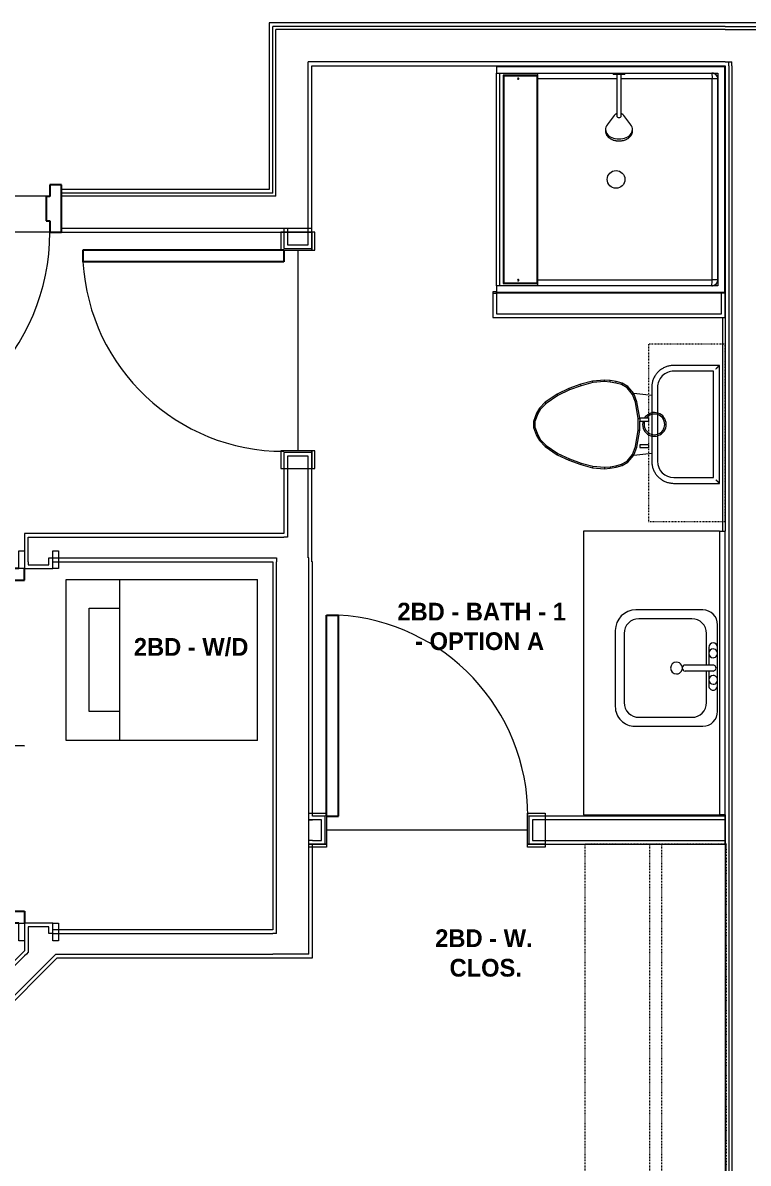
# Model space of a CAD drawing. Header units: inches. Extents: x -4093 to -1777, y 9773 to 12264.
# Drawn here: x -3462.1 to -3339.3, y 10187.7 to 10380.7 of the extents above; entities that cross this region are included whole.
import ezdxf

# ---------------------------------------------------------------- set-up
doc = ezdxf.new("R2010")
doc.units = ezdxf.units.IN
doc.header["$MEASUREMENT"] = 0
doc.linetypes.add('Dash', pattern=[0.25, 0.125, -0.125])
doc.linetypes.add('Overhead', pattern=[0.15625, 0.09375, -0.0625])
for name, color, linetype, lineweight in [('0-1', 7, 'Continuous', 5), ('0-2', 7, 'Continuous', 9), ('0-3', 8, 'Continuous', 9), ('A-AREA-IDEN', 2, 'Continuous', 9), ('A-DETL-MEDM-1', 10, 'Continuous', 30), ('A-DETL-MEDM-2', 33, 'Overhead', 9), ('A-DOOR-1', 7, 'Continuous', 9), ('A-DOOR-2', 10, 'Continuous', 30), ('A-DOOR-FRAM-1', 10, 'Continuous', 30), ('A-FLOR-1', 7, 'Continuous', 9), ('A-FLOR-2', 192, 'Continuous', 9), ('A-WALL-1', 7, 'Continuous', 9), ('A-WALL-2', 250, 'Continuous', 18), ('I-WALL-1', 7, 'Continuous', 9), ('P-SANR-FIXT-1', 7, 'Continuous', 9), ('Q-CASE-1', 7, 'Continuous', 9), ('Q-CASE-2', 7, 'Dash', 9), ('Q-CASE-HDLN-1', 7, 'Dash', 9)]:
    doc.layers.add(name, color=color, linetype=linetype, lineweight=lineweight)
doc.styles.add('Century Gothic_B', font='GOTHICB.TTF', dxfattribs={"height": 3})

# ---------------------------------------------------------------- blocks, each defined once
blk = doc.blocks.new('SWING - DOUBLE - FLUSH - SWING - DOUBLE - 5-0 x 6-8 - DUMMY-3948979-BACKGROUND - 3RD FLOOR')
at = {"layer": 'A-DOOR-1'}
for p, q in [((-33, 2.375), (-33, 3.375)), ((-33, 3.375), (-30, 3.375)), ((-30, 2.375), (-33, 2.375)), ((-30, 3.375), (-30, 2.375)), ((30, 2.375), (30, 3.375)), ((30, 3.375), (33, 3.375)), ((33, 2.375), (30, 2.375)), ((33, 3.375), (33, 2.375)), ((-33, -2.375), (-30, -2.375)), ((-33, -3.375), (-33, -2.375)), ((-30, -3.375), (-33, -3.375)), ((-30, -2.375), (-30, -3.375)), ((30, -2.375), (33, -2.375)), ((30, -3.375), (30, -2.375)), ((33, -3.375), (30, -3.375)), ((33, -2.375), (33, -3.375))]:
    blk.add_line(p, q, dxfattribs=at)
for centre, start, end in [((-30, -2.375), 270, 0), ((30, -2.375), 180, 270)]:
    blk.add_arc(centre, 30, start, end, dxfattribs=at)
at = {"layer": 'A-DOOR-2'}
for p, q in [((-28, -2.375), (-30, -2.375)), ((-30, -3.375), (-30, -32.375)), ((-28, -32.375), (-28, -2.375)), ((28, -2.375), (30, -2.375)), ((28, -32.375), (28, -2.375)), ((30, -3.375), (30, -32.375)), ((-30, -32.375), (-28, -32.375)), ((30, -32.375), (28, -32.375))]:
    blk.add_line(p, q, dxfattribs=at)
blk = doc.blocks.new('M_Sink Vanity-Square - 500 x 440mm-1352614-BACKGROUND - 3RD FLOOR')
at = {"layer": 'P-SANR-FIXT-1'}
for p, q in [((7.96, 7.09), (-6.72, 7.09)), ((3.62, 7.09), (-2.88, 7.09)), ((0.12, 6.33), (0.12, 1.59)), ((1.12, 6.33), (1.12, 1.59)), ((-9.22, 4.59), (-9.22, -6.73)), ((0.12, 5.22), (-5.22, 5.22)), ((-2.88, 5.59), (0.12, 5.59)), ((1.12, 5.59), (3.62, 5.59)), ((6.46, 5.22), (1.12, 5.22)), ((10.46, -6.91), (10.46, 4.59)), ((-7.72, 2.72), (-7.72, -6.23)), ((8.96, -6.23), (8.96, 2.72)), ((-5.22, -8.73), (6.46, -8.73)), ((-5.72, -10.23), (7.14, -10.23))]:
    blk.add_line(p, q, dxfattribs=at)
for centre, radius, start, end in [((-6.72, 4.59), 2.5, 90, 180), ((-2.88, 6.34), 0.75, 90, 270), ((-1.88, 6.34), 0.75, 360, 180), ((-1.88, 6.34), 0.75, 180, 0), ((0.62, 6.33), 0.5, 360, 180), ((2.62, 6.34), 0.75, 360, 180), ((2.62, 6.34), 0.75, 180, 360), ((3.62, 6.34), 0.75, 270, 90), ((7.96, 4.59), 2.5, 360, 90), ((-5.22, 2.72), 2.5, 90, 180), ((6.46, 2.72), 2.5, 0, 90), ((0.62, 0.13), 1, 360, 180), ((0.62, 0.13), 1, 180, 0), ((0.62, 1.59), 0.5, 180, 0), ((-5.72, -6.73), 3.5, 180, 270), ((-5.22, -6.23), 2.5, 180, 270), ((6.46, -6.23), 2.5, 270, 0), ((7.14, -6.91), 3.32, 270, 0)]:
    blk.add_arc(centre, radius, start, end, dxfattribs=at)
blk = doc.blocks.new('Toilet-Domestic-3D - Toilet-Domestic-3D-V49-BACKGROUND - 3RD FLOOR')
at = {"layer": 'P-SANR-FIXT-1'}
for p, q in [((-0.5, 12), (-1.87, 11.5)), ((-0.46, 11.75), (-1.77, 11.27)), ((-0.46, 11.75), (-0.5, 12)), ((0.5, 12), (-0.5, 12)), ((0.46, 11.75), (-0.46, 11.75)), ((0.46, 11.75), (0.5, 12)), ((1.77, 11.27), (0.46, 11.75)), ((1.87, 11.5), (0.5, 12)), ((-3.74, 10), (-5.13, 8)), ((-3.55, 9.84), (-4.91, 7.88)), ((-2.74, 11), (-3.74, 10)), ((-3.55, 9.84), (-3.74, 10)), ((-2.59, 10.8), (-3.55, 9.84)), ((-1.87, 11.5), (-2.74, 11)), ((-2.59, 10.8), (-2.74, 11)), ((-1.77, 11.27), (-2.59, 10.8)), ((-1.77, 11.27), (-1.87, 11.5)), ((1.77, 11.27), (1.87, 11.5)), ((2.59, 10.8), (1.77, 11.27)), ((2.74, 11), (1.87, 11.5)), ((2.59, 10.8), (2.74, 11)), ((3.55, 9.84), (2.59, 10.8)), ((3.74, 10), (2.74, 11)), ((3.55, 9.84), (3.74, 10)), ((4.91, 7.88), (3.55, 9.84)), ((5.13, 8), (3.74, 10)), ((-5.13, 8), (-6.06, 6)), ((-4.91, 7.88), (-5.83, 5.9)), ((-4.91, 7.88), (-5.13, 8)), ((4.91, 7.88), (5.13, 8)), ((5.83, 5.9), (4.91, 7.88)), ((6.06, 6), (5.13, 8)), ((-6.06, 6), (-6.79, 4)), ((-5.83, 5.9), (-6.55, 3.92)), ((-5.83, 5.9), (-6.06, 6)), ((5.83, 5.9), (6.06, 6)), ((6.55, 3.92), (5.83, 5.9)), ((6.79, 4), (6.06, 6)), ((-6.79, 4), (-7.33, 1.99)), ((-6.55, 3.92), (-7.08, 1.95)), ((-6.55, 3.92), (-6.79, 4)), ((6.55, 3.92), (6.79, 4)), ((7.08, 1.95), (6.55, 3.92)), ((7.33, 1.99), (6.79, 4)), ((-7.33, 1.99), (-7.5, 0)), ((-7.08, 1.95), (-7.33, 1.99)), ((-7.08, 1.95), (-7.25, 0)), ((7.08, 1.95), (7.33, 1.99)), ((7.25, 0), (7.08, 1.95)), ((7.5, 0), (7.33, 1.99)), ((-7.25, 0), (-7.5, 0)), ((-7.5, 0), (-7.41, -1)), ((-7.16, -0.96), (-7.41, -1)), ((-7.41, -1), (-7.24, -2)), ((-7.25, 0), (-7.16, -0.96)), ((-7.16, -0.96), (-6.99, -1.95)), ((6.99, -1.95), (7.16, -0.96)), ((7.16, -0.96), (7.25, 0)), ((7.16, -0.96), (7.41, -1)), ((7.24, -2), (7.41, -1)), ((7.25, 0), (7.5, 0)), ((7.41, -1), (7.5, 0)), ((-6.99, -1.95), (-7.24, -2)), ((-7.24, -2), (-6.97, -3)), ((-6.99, -1.95), (-6.73, -2.9)), ((-6.73, -2.9), (-6.97, -3)), ((-6.97, -3), (-6.4, -4)), ((-6.73, -2.9), (-6.21, -3.84)), ((-6.4, -4), (-6.21, -3.84)), ((-6.21, -3.84), (-5.08, -4.78)), ((5.08, -4.78), (6.21, -3.84)), ((6.21, -3.84), (6.73, -2.9)), ((6.21, -3.84), (6.4, -4)), ((6.4, -4), (6.97, -3)), ((6.73, -2.9), (6.99, -1.95)), ((6.73, -2.9), (6.97, -3)), ((6.97, -3), (7.24, -2)), ((6.99, -1.95), (7.24, -2)), ((-6.4, -4), (-5.21, -5)), ((-5.08, -4.78), (-5.21, -5)), ((-5.21, -5), (-4.86, -8.02)), ((-5.21, -5), (-3.84, -5.5)), ((-5.08, -4.78), (-3.77, -5.26)), ((-3.77, -5.26), (-3.84, -5.5)), ((-3.84, -5.5), (-1, -6)), ((-3.77, -5.26), (-0.98, -5.75)), ((-0.98, -5.75), (-1, -6)), ((-0.98, -5.75), (0.98, -5.75)), ((0.98, -5.75), (3.77, -5.26)), ((0.98, -5.75), (1, -5.98)), ((1.05, -5.99), (3.84, -5.5)), ((3.77, -5.26), (5.08, -4.78)), ((3.77, -5.26), (3.84, -5.5)), ((3.84, -5.5), (5.21, -5)), ((4.86, -8.02), (5.21, -5)), ((5.08, -4.78), (5.21, -5)), ((5.21, -5), (6.4, -4)), ((-1, -6), (0.56, -6)), ((6.25, -8.02), (-6.25, -8.02)), ((6.25, -9), (-6.25, -9)), ((6.25, -9), (-6.25, -9)), ((-9.98, -11.75), (-9.98, -19.48)), ((-9, -11.75), (-9, -18.5)), ((-9, -11.75), (-9, -18.5)), ((9, -18.5), (9, -11.75)), ((9, -18.5), (9, -11.75)), ((9.98, -19.48), (9.98, -11.75)), ((-9, -18.5), (9, -18.5)), ((-9, -18.5), (9, -18.5)), ((-9.98, -19.48), (-9.86, -19.36)), ((-9.98, -19.48), (9.98, -19.48)), ((9.86, -19.36), (9.98, -19.48))]:
    blk.add_line(p, q, dxfattribs=at)
at = {"layer": 'P-SANR-FIXT-1', "flags": 128}
for points in [[(-6.25, -8.02), (-6.4, -8.03), (-6.55, -8.03), (-6.7, -8.05), (-6.84, -8.07), (-6.99, -8.1), (-7.14, -8.13), (-7.28, -8.17), (-7.42, -8.21), (-7.56, -8.26), (-7.7, -8.32), (-7.84, -8.38), (-7.97, -8.44), (-8.1, -8.52), (-8.23, -8.59), (-8.35, -8.67), (-8.48, -8.76), (-8.59, -8.85), (-8.71, -8.95), (-8.82, -9.05), (-8.92, -9.15), (-9.03, -9.26), (-9.12, -9.38), (-9.22, -9.49), (-9.3, -9.61), (-9.39, -9.74), (-9.46, -9.86), (-9.54, -9.99), (-9.6, -10.13), (-9.67, -10.26), (-9.72, -10.4), (-9.78, -10.54), (-9.82, -10.68), (-9.86, -10.83), (-9.89, -10.97), (-9.92, -11.12), (-9.95, -11.26), (-9.96, -11.41), (-9.97, -11.56), (-9.98, -11.71), (-9.98, -11.75)], [(9.98, -11.75), (9.97, -11.6), (9.97, -11.45), (9.95, -11.3), (9.93, -11.16), (9.9, -11.01), (9.87, -10.86), (9.83, -10.72), (9.79, -10.58), (9.74, -10.44), (9.68, -10.3), (9.62, -10.16), (9.56, -10.03), (9.48, -9.9), (9.41, -9.77), (9.33, -9.65), (9.24, -9.52), (9.15, -9.41), (9.05, -9.29), (8.95, -9.18), (8.85, -9.08), (8.74, -8.97), (8.62, -8.88), (8.51, -8.78), (8.39, -8.7), (8.26, -8.61), (8.14, -8.54), (8.01, -8.46), (7.87, -8.4), (7.74, -8.33), (7.6, -8.28), (7.46, -8.22), (7.32, -8.18), (7.17, -8.14), (7.03, -8.11), (6.88, -8.08), (6.74, -8.05), (6.59, -8.04), (6.44, -8.03), (6.29, -8.02), (6.25, -8.02)]]:
    blk.add_lwpolyline(points, dxfattribs=at)
at = {"layer": 'P-SANR-FIXT-1'}
for centre, radius, start, end in [((0, -8.48), 2, 73.137, 0), ((0, -8.48), 1.75, 70.983, 0), ((0, -8.48), 2, 0, 57.7912), ((0, -8.48), 1.75, 0, 51.0973), ((-6.25, -11.75), 2.75, 90, 180), ((-6.25, -11.75), 2.75, 90, 180), ((6.25, -11.75), 2.75, 0, 90), ((6.25, -11.75), 2.75, 360, 90)]:
    blk.add_arc(centre, radius, start, end, dxfattribs=at)
for points, knots in [([(-9.86, -19.36), (-9.86, -19.36), (-9.85, -19.35), (-9.82, -19.32), (-9.8, -19.3), (-9.78, -19.28), (-9.75, -19.25), (-9.71, -19.21), (-9.66, -19.16), (-9.6, -19.1), (-9.55, -19.05), (-9.47, -18.97), (-9.41, -18.91), (-9.37, -18.87)], [0, 0, 0, 0, 0.166667, 0.25, 0.291667, 0.333333, 0.416667, 0.5, 0.583333, 0.666667, 0.75, 0.833333, 1, 1, 1, 1]), ([(9.37, -18.87), (9.41, -18.91), (9.47, -18.97), (9.55, -19.05), (9.6, -19.1), (9.66, -19.16), (9.71, -19.21), (9.75, -19.25), (9.78, -19.28), (9.8, -19.3), (9.82, -19.32), (9.85, -19.35), (9.86, -19.36), (9.86, -19.36)], [-1, -1, -1, -1, -0.833333, -0.75, -0.666667, -0.583333, -0.5, -0.416667, -0.333333, -0.291667, -0.25, -0.166667, 0, 0, 0, 0])]:
    blk.add_open_spline(points, degree=3, knots=knots, dxfattribs=at)
for points in [[(-9.98, -19.48), (-9.98, -19.48), (-9.98, -19.48), (-9.98, -19.48)], [(9.98, -19.48), (9.98, -19.48), (9.98, -19.48), (9.98, -19.48)]]:
    blk.add_open_spline(points, degree=3, dxfattribs=at)
blk = doc.blocks.new('Bath Vanity - Bath Vanity 48_-V24-BACKGROUND - 3RD FLOOR')
at = {"layer": 'Q-CASE-1'}
for p, q in [((-23.26, -1), (-23.26, -24)), ((24.74, -24), (24.74, -1)), ((-23.26, -24), (24.74, -24))]:
    blk.add_line(p, q, dxfattribs=at)
blk = doc.blocks.new('BATHROOM MIRROR - BATHROOM MIRROR 48_-3124766-BACKGROUND - 3RD FLOOR')
at = {"layer": 'Q-CASE-1'}
for p, q in [((24.74, 24), (-23.26, 24)), ((-23.26, 23), (-23.26, 24)), ((24.74, 24), (24.74, 23)), ((-23.26, 23), (24.74, 23))]:
    blk.add_line(p, q, dxfattribs=at)
blk = doc.blocks.new('300 Series Wall Hung Cabinet_326 - 30_-2909952-BACKGROUND - 3RD FLOOR')
at = {"layer": 'Q-CASE-1'}
for p, q in [((-2.5, -13.19), (-2.01, -13.19)), ((-2.5, -13.19), (-2.5, -14.69)), ((-2.01, -14.69), (-2.01, -13.19)), ((2, -13.19), (2.49, -13.19)), ((2, -13.19), (2, -14.69)), ((2.49, -14.69), (2.49, -13.19)), ((-2.5, -14.69), (-2.01, -14.69)), ((2, -14.69), (2.49, -14.69))]:
    blk.add_line(p, q, dxfattribs=at)
at = {"layer": 'Q-CASE-2'}
for p, q in [((15, -0.19), (-15, -0.19)), ((-15, -0.19), (-15, -13.19)), ((15, -13.19), (15, -0.19)), ((-15, -13.19), (15, -13.19))]:
    blk.add_line(p, q, dxfattribs=at)
blk = doc.blocks.new('Stacked Washer and Dryer - 26_x25_ - Private-1352637-BACKGROUND - 3RD FLOOR')
at = {"layer": 'P-SANR-FIXT-1'}
for p, q in [((0, 13.625), (32.4375, 13.625)), ((0, 13.625), (0, -13.625)), ((23.34375, 13.625), (23.34375, -13.625)), ((32.4375, 13.625), (32.4375, -13.625)), ((23.34375, 8.75), (28.53125, 8.75)), ((28.53125, 8.75), (28.53125, -8.75)), ((28.53125, -8.75), (23.34375, -8.75)), ((32.4375, -13.625), (0, -13.625))]:
    blk.add_line(p, q, dxfattribs=at)
blk = doc.blocks.new('SWING - SINGLE - FLUSH - SWING - FLUSH - 2-10 x 6-8 - PRIVACY-4346067-BACKGROUND - 3RD FLOOR')
at = {"layer": 'A-DOOR-1'}
for p, q in [((-17, 2.87), (-20, 2.87)), ((-20, 2.87), (-20, -2.38)), ((-17, -2.38), (-17, 2.87)), ((20, 2.87), (17, 2.87)), ((17, 2.87), (17, -2.38)), ((20, -2.38), (20, 2.87)), ((-20, -2.38), (-17, -2.38)), ((-17, -2.38), (-20, -2.38)), ((-20, -2.38), (-20, -2.88)), ((-20, -2.88), (-17, -2.88)), ((-17, -2.88), (-17, -2.38)), ((17, -2.38), (20, -2.38)), ((20, -2.38), (17, -2.38)), ((17, -2.38), (17, -2.88)), ((17, -2.88), (20, -2.88)), ((20, -2.88), (20, -2.38))]:
    blk.add_line(p, q, dxfattribs=at)
blk.add_arc((17, 2.37), 34.07, 93.3657, 180, dxfattribs=at)
at = {"layer": 'A-DOOR-2'}
for p, q in [((15, 2.37), (15, 36.38)), ((17, 36.38), (15, 36.38)), ((17, 2.37), (17, 36.38)), ((17, 2.37), (15, 2.37))]:
    blk.add_line(p, q, dxfattribs=at)
blk = doc.blocks.new('OD_CW_Closet - OD_CW_Closet-3802031-BACKGROUND - 3RD FLOOR')
at = {"layer": 'Q-CASE-HDLN-1'}
for p, q in [((80.99, 24), (0.74, 24)), ((0.74, 24), (0.74, 0)), ((80.99, 0), (80.99, 24)), ((0.74, 13), (80.99, 13)), ((0.74, 11), (80.99, 11)), ((0.74, 0), (80.99, 0))]:
    blk.add_line(p, q, dxfattribs=at)
blk = doc.blocks.new('SWING - SINGLE - FLUSH - SWING - FLUSH - 2-10 x 6-8 - PRIVACY-4346070-BACKGROUND - 3RD FLOOR')
at = {"layer": 'A-DOOR-1'}
for p, q in [((-20, 2.37), (-20, 2.87)), ((-20, 2.87), (-17, 2.87)), ((-20, 2.37), (-17, 2.37)), ((-20, -2.88), (-20, 2.37)), ((-17, 2.37), (-20, 2.37)), ((-17, 2.87), (-17, 2.37)), ((-17, 2.37), (-17, -2.88)), ((17, 2.37), (17, 2.87)), ((17, 2.87), (20, 2.87)), ((17, 2.37), (20, 2.37)), ((17, -2.88), (17, 2.37)), ((20, 2.37), (17, 2.37)), ((20, 2.87), (20, 2.37)), ((20, 2.37), (20, -2.88)), ((-17, -2.88), (-20, -2.88)), ((20, -2.88), (17, -2.88))]:
    blk.add_line(p, q, dxfattribs=at)
blk.add_arc((17, -2.38), 34.07, 180, 266.6343, dxfattribs=at)
at = {"layer": 'A-DOOR-2'}
for p, q in [((15, -2.38), (15, -36.38)), ((17, -2.38), (15, -2.38)), ((17, -2.38), (17, -36.38)), ((17, -36.38), (15, -36.38))]:
    blk.add_line(p, q, dxfattribs=at)
blk = doc.blocks.new('The Shower - The Shower-V81-BACKGROUND - 3RD FLOOR')
at = {"layer": 'P-SANR-FIXT-1'}
for p, q in [((0, 39.25), (0.12, 39.25)), ((0, 0.5), (0, 39.25)), ((1.25, 39.25), (0.12, 39.25)), ((0.12, 0.62), (0.12, 39.25)), ((1.25, 39.25), (37.25, 39.25)), ((1.25, 38.75), (1.25, 39.25)), ((1.25, 1.75), (1.25, 39.25)), ((37.25, 38.75), (1.25, 38.75)), ((37.25, 39.25), (37.25, 38.75)), ((38.38, 39.25), (37.25, 39.25)), ((37.25, 39.25), (37.25, 19.48)), ((38.38, 39.25), (38.5, 39.25)), ((38.38, 39.25), (38.38, 0.62)), ((38.5, 39.25), (38.5, 0.5)), ((1.62, 38.13), (1.62, 32.27)), ((36.88, 38.13), (1.62, 38.13)), ((36.75, 38), (1.75, 38)), ((1.75, 38), (1.75, 32.38)), ((36.75, 32.38), (36.75, 38)), ((36.88, 32.27), (36.88, 38.13)), ((1.75, 32.38), (36.75, 32.38)), ((2.2, 2.75), (2.2, 32.27)), ((36.3, 32.27), (2.2, 32.27)), ((36.3, 18.89), (36.3, 32.27)), ((36.3, 2.75), (36.3, 18.11)), ((37.25, 17.52), (37.25, 1.75)), ((1.28, 2.51), (1.3, 2.43)), ((1.4, 2.23), (1.42, 2.2)), ((1.51, 2.08), (1.58, 2.01)), ((2.25, 2.7), (36.25, 2.7)), ((36.92, 2.01), (36.99, 2.08)), ((37.08, 2.2), (37.1, 2.23)), ((37.2, 2.43), (37.22, 2.51)), ((38.5, 0.5), (0, 0.5)), ((38.38, 0.62), (0.12, 0.62)), ((37.25, 1.75), (1.25, 1.75)), ((1.7, 1.92), (1.73, 1.9)), ((1.93, 1.8), (2.01, 1.78)), ((2.25, 1.75), (2.25, 1.77)), ((2.25, 1.77), (36.25, 1.77)), ((36.25, 1.75), (36.25, 1.77)), ((36.49, 1.78), (36.57, 1.8)), ((36.77, 1.9), (36.8, 1.92))]:
    blk.add_line(p, q, dxfattribs=at)
blk.add_circle((19.25, 19), 1.5, dxfattribs=at)
for centre, radius, start, end in [((2.2, 35.56), 0.125, 0, 180), ((2.2, 35.56), 0.125, 180, 0), ((36.3, 35.56), 0.125, 0, 180), ((36.3, 35.56), 0.125, 180, 0), ((2.25, 2.75), 1, 180, 270), ((36.25, 2.75), 1, 270, 0)]:
    blk.add_arc(centre, radius, start, end, dxfattribs=at)
for centre, major_axis, start_param, end_param in [((2.2, 32.28), (-0.95, 0), 0, 1.570796), ((36.3, 32.28), (0.95, 0), 4.712389, 6.283185)]:
    blk.add_ellipse(centre, major_axis=major_axis, ratio=0.019505, start_param=start_param, end_param=end_param, dxfattribs=at)
for points, knots in [([(1.25, 2.77), (1.25, 2.77), (1.27, 2.76), (1.4, 2.76), (1.64, 2.75), (1.95, 2.75), (2.12, 2.75), (2.2, 2.75)], [-1, -1, -1, -1, -0.833333, -0.666667, -0.333333, -0.166667, 0, 0, 0, 0]), ([(1.25, 2.77), (1.25, 2.7), (1.26, 2.57), (1.34, 2.32), (1.52, 2.04), (1.8, 1.86), (2.05, 1.78), (2.18, 1.77), (2.25, 1.77)], [-1, -1, -1, -1, -0.875, -0.75, -0.5, -0.25, -0.125, 0, 0, 0, 0]), ([(1.59, 2), (1.54, 2.04), (1.47, 2.12), (1.41, 2.21), (1.38, 2.25)], [0.4611793, 0.4611793, 0.4611793, 0.4611793, 0.5714286, 0.6665731, 0.6665731, 0.6665731, 0.6665731]), ([(2.2, 2.75), (2.2, 2.74), (2.2, 2.74), (2.2, 2.73), (2.21, 2.72), (2.21, 2.72), (2.22, 2.71), (2.23, 2.71), (2.24, 2.7), (2.24, 2.7), (2.25, 2.7), (2.25, 2.7)], [-1, -1, -1, -1, -0.833333, -0.75, -0.666667, -0.583333, -0.416667, -0.291667, -0.208333, -0.083333, 0, 0, 0, 0]), ([(36.25, 1.77), (36.32, 1.77), (36.45, 1.78), (36.7, 1.86), (36.98, 2.04), (37.16, 2.32), (37.24, 2.57), (37.25, 2.7), (37.25, 2.77)], [-1, -1, -1, -1, -0.875, -0.75, -0.5, -0.25, -0.125, 0, 0, 0, 0]), ([(36.25, 2.7), (36.26, 2.7), (36.26, 2.7), (36.27, 2.7), (36.28, 2.71), (36.28, 2.71), (36.29, 2.72), (36.29, 2.73), (36.3, 2.74), (36.3, 2.74), (36.3, 2.75), (36.3, 2.75)], [-1, -1, -1, -1, -0.833333, -0.75, -0.666667, -0.583333, -0.416667, -0.291667, -0.208333, -0.083333, 0, 0, 0, 0]), ([(36.25, 1.8), (36.25, 1.82), (36.25, 1.91), (36.25, 2.14), (36.25, 2.45), (36.25, 2.62), (36.25, 2.7)], [-0.8333333, -0.8333333, -0.8333333, -0.8333333, -0.6666667, -0.3333333, -0.1666667, 0, 0, 0, 0]), ([(37.01, 2.1), (36.97, 2.05), (36.89, 1.97), (36.79, 1.91), (36.75, 1.88)], [0.4475924, 0.4475924, 0.4475924, 0.4475924, 0.5714286, 0.6665731, 0.6665731, 0.6665731, 0.6665731]), ([(37.19, 2.42), (37.18, 2.38), (37.16, 2.33), (37.13, 2.27), (37.12, 2.25)], [0.2174647, 0.2174647, 0.2174647, 0.2174647, 0.2857143, 0.3333068, 0.3333068, 0.3333068, 0.3333068]), ([(2.25, 1.75), (2.17, 1.75), (2.03, 1.77), (1.86, 1.82), (1.77, 1.87), (1.75, 1.88)], [0, 0, 0, 0, 0.1428571, 0.2857143, 0.3333068, 0.3333068, 0.3333068, 0.3333068]), ([(36.75, 1.88), (36.7, 1.85), (36.59, 1.8), (36.42, 1.76), (36.31, 1.75), (36.25, 1.75)], [0.6666667, 0.6666667, 0.6666667, 0.6666667, 0.7857143, 0.8928571, 1, 1, 1, 1])]:
    blk.add_open_spline(points, degree=3, knots=knots, dxfattribs=at)
for points in [[(1.25, 2.71), (1.25, 2.72), (1.25, 2.74), (1.25, 2.75)], [(1.38, 2.25), (1.37, 2.27), (1.36, 2.3), (1.35, 2.32)], [(1.75, 1.88), (1.71, 1.91), (1.67, 1.94), (1.63, 1.97)], [(2.25, 1.8), (2.25, 1.82), (2.25, 1.88), (2.25, 2.03), (2.25, 2.22), (2.25, 2.45), (2.25, 2.62), (2.25, 2.7)], [(37.25, 2.77), (37.25, 2.77), (37.23, 2.76), (37.13, 2.76), (36.98, 2.76), (36.78, 2.75), (36.55, 2.75), (36.38, 2.75), (36.3, 2.75)], [(37.12, 2.25), (37.09, 2.21), (37.07, 2.18), (37.04, 2.14)], [(37.25, 2.75), (37.25, 2.72), (37.25, 2.7), (37.25, 2.67)]]:
    blk.add_open_spline(points, degree=3, dxfattribs=at)
blk = doc.blocks.new('Shower Head - Shower Head-3265626-BACKGROUND - 3RD FLOOR')
at = {"layer": 'P-SANR-FIXT-1'}
for p, q in [((-0.98, 0), (-0.98, -0.26)), ((-0.98, 0), (0.98, 0)), ((0.98, -0.26), (-0.98, -0.26)), ((-0.39, -0.26), (-0.39, -1)), ((0.39, -1), (0.39, -0.26)), ((0.98, -0.26), (0.98, 0)), ((-0.84, -7.19), (-2.02, -8.78)), ((-0.39, -6.01), (-0.39, -7.27)), ((0.39, -7.27), (0.39, -6.01)), ((2.02, -8.78), (0.84, -7.19)), ((-2.28, -9.54), (-2.28, -9.81)), ((2.28, -9.81), (2.28, -9.54))]:
    blk.add_line(p, q, dxfattribs=at)
at = {"layer": 'P-SANR-FIXT-1', "flags": 128}
for points in [[(-0.39, -1), (-0.39, -1.29), (-0.39, -1.57), (-0.39, -1.85), (-0.39, -2.13), (-0.39, -2.41), (-0.39, -2.69), (-0.39, -2.96), (-0.39, -3.23), (-0.39, -3.5), (-0.39, -3.76), (-0.39, -4.02), (-0.39, -4.27), (-0.39, -4.52), (-0.39, -4.77), (-0.39, -5), (-0.39, -5.23), (-0.39, -5.46), (-0.39, -5.67), (-0.39, -5.88), (-0.39, -6.01)], [(0.39, -6.01), (0.39, -5.81), (0.39, -5.6), (0.39, -5.38), (0.39, -5.15), (0.39, -4.92), (0.39, -4.68), (0.39, -4.43), (0.39, -4.18), (0.39, -3.93), (0.39, -3.67), (0.39, -3.4), (0.39, -3.13), (0.39, -2.86), (0.39, -2.59), (0.39, -2.31), (0.39, -2.03), (0.39, -1.75), (0.39, -1.46), (0.39, -1.18), (0.39, -1)], [(-0.39, -6.87), (-0.43, -6.88), (-0.46, -6.9), (-0.49, -6.91), (-0.52, -6.93), (-0.55, -6.94), (-0.58, -6.96), (-0.61, -6.98), (-0.64, -7), (-0.67, -7.03), (-0.7, -7.05), (-0.73, -7.07), (-0.76, -7.1), (-0.78, -7.13), (-0.81, -7.16), (-0.83, -7.19), (-0.84, -7.19)], [(0.84, -7.19), (0.81, -7.16), (0.79, -7.13), (0.76, -7.1), (0.73, -7.08), (0.7, -7.05), (0.68, -7.03), (0.65, -7.01), (0.62, -6.98), (0.59, -6.97), (0.56, -6.95), (0.53, -6.93), (0.49, -6.91), (0.46, -6.9), (0.43, -6.89), (0.4, -6.87)], [(-2.28, -9.81), (-2.28, -9.88), (-2.28, -9.95), (-2.27, -10.02), (-2.25, -10.09), (-2.24, -10.16), (-2.21, -10.23), (-2.19, -10.3), (-2.16, -10.36), (-2.13, -10.43), (-2.09, -10.49), (-2.05, -10.55), (-2.01, -10.61), (-1.97, -10.67), (-1.92, -10.73), (-1.86, -10.79), (-1.81, -10.84), (-1.75, -10.89), (-1.69, -10.94), (-1.63, -10.99), (-1.57, -11.04), (-1.5, -11.08), (-1.43, -11.12), (-1.36, -11.16), (-1.28, -11.2), (-1.21, -11.24), (-1.13, -11.27), (-1.05, -11.3), (-0.97, -11.33), (-0.89, -11.36), (-0.81, -11.38), (-0.72, -11.4), (-0.64, -11.42), (-0.55, -11.44), (-0.47, -11.45), (-0.38, -11.46), (-0.29, -11.47), (-0.2, -11.48), (-0.11, -11.49), (-0.02, -11.49), (0, -11.49)], [(0, -11.49), (0.09, -11.49), (0.18, -11.48), (0.27, -11.48), (0.35, -11.47), (0.44, -11.46), (0.53, -11.44), (0.62, -11.43), (0.7, -11.41), (0.79, -11.39), (0.87, -11.36), (0.95, -11.34), (1.03, -11.31), (1.11, -11.28), (1.19, -11.25), (1.26, -11.21), (1.34, -11.17), (1.41, -11.13), (1.48, -11.09), (1.55, -11.05), (1.61, -11), (1.68, -10.95), (1.74, -10.9), (1.8, -10.85), (1.85, -10.8), (1.9, -10.74), (1.95, -10.69), (2, -10.63), (2.04, -10.57), (2.08, -10.51), (2.12, -10.44), (2.15, -10.38), (2.18, -10.31), (2.21, -10.25), (2.23, -10.18), (2.25, -10.11), (2.26, -10.04), (2.27, -9.97), (2.28, -9.9), (2.28, -9.83), (2.28, -9.81)]]:
    blk.add_lwpolyline(points, dxfattribs=at)
at = {"layer": 'P-SANR-FIXT-1'}
for centre, major_axis, start_param, end_param in [((0, -7.27), (0.394, 0), 3.141593, 4.712389), ((0, -7.27), (-0.394, 0), 1.570796, 3.141593), ((0, -9.54), (2.28, 0), 2.468394, 4.712389), ((0, -9.54), (-2.28, 0), 1.570796, 3.814791)]:
    blk.add_ellipse(centre, major_axis=major_axis, ratio=0.707107, start_param=start_param, end_param=end_param, dxfattribs=at)
blk = doc.blocks.new('Door-Opening - CLEAR OPENING - 3_-0_ x 6_-10_5_-4378485-BACKGROUND - 3RD FLOOR')
at = {"layer": 'A-DETL-MEDM-1'}
for p, q in [((-18.32, -2.38), (-18.32, 2.37)), ((17.68, 2.37), (17.68, -2.38))]:
    blk.add_line(p, q, dxfattribs=at)
at = {"layer": 'A-DETL-MEDM-2'}
for p, q in [((-18.32, 2.37), (17.68, 2.37)), ((17.68, -2.38), (-18.32, -2.38))]:
    blk.add_line(p, q, dxfattribs=at)
blk = doc.blocks.new('CTR - 1st Phase - Unit Layouts_rvt-1-BACKGROUND - 3RD FLOOR')
at = {"layer": 'A-FLOR-1'}
for p, q in [((-3457.52, 10345.21), (-3491.77, 10345.21)), ((-3415.53, 10342.21), (-3415.53, 10308.21)), ((-3343.56, 10294.6), (-3343.56, 10330.79)), ((-3343.56, 10246.41), (-3343.56, 10246.6)), ((-3376.66, 10244.04), (-3410.66, 10244.04))]:
    blk.add_line(p, q, dxfattribs=at)
at = {"layer": 'A-WALL-1'}
for p, q in [((-3413.16, 10345.84), (-3417.91, 10345.84)), ((-3417.91, 10345.84), (-3417.91, 10342.46)), ((-3413.16, 10342.46), (-3413.16, 10345.84)), ((-3417.91, 10342.46), (-3413.16, 10342.46)), ((-3381.91, 10335.16), (-3382.53, 10335.16)), ((-3382.53, 10335.16), (-3382.53, 10334.91)), ((-3382.53, 10334.91), (-3382.53, 10331.41)), ((-3343.16, 10331.41), (-3343.16, 10334.91)), ((-3382.53, 10331.41), (-3382.53, 10330.79)), ((-3382.53, 10330.79), (-3343.16, 10330.79)), ((-3343.16, 10330.79), (-3343.16, 10331.41)), ((-3413.16, 10307.96), (-3417.91, 10307.96)), ((-3417.91, 10307.96), (-3417.91, 10294.21)), ((-3413.16, 10289.46), (-3413.16, 10307.96)), ((-3417.91, 10294.21), (-3461.78, 10294.21)), ((-3461.78, 10294.21), (-3461.78, 10293.59)), ((-3461.78, 10293.59), (-3461.78, 10289.46)), ((-3461.78, 10289.46), (-3461.78, 10288.31)), ((-3457.03, 10289.46), (-3419.78, 10289.46)), ((-3457.03, 10288.31), (-3457.03, 10289.46)), ((-3419.78, 10289.46), (-3419.78, 10227.16)), ((-3413.03, 10289.46), (-3413.16, 10289.46)), ((-3413.03, 10246.41), (-3413.03, 10289.46)), ((-3461.78, 10288.31), (-3457.03, 10288.31)), ((-3410.91, 10246.41), (-3413.03, 10246.41)), ((-3410.91, 10241.66), (-3410.91, 10246.41)), ((-3343.16, 10246.41), (-3376.41, 10246.41)), ((-3376.41, 10246.41), (-3376.41, 10241.66)), ((-3343.16, 10241.66), (-3343.16, 10246.41)), ((-3413.03, 10241.66), (-3410.91, 10241.66)), ((-3413.03, 10222.41), (-3413.03, 10241.66)), ((-3376.41, 10241.66), (-3343.16, 10241.66)), ((-3461.78, 10228.31), (-3461.78, 10223.61)), ((-3457.03, 10228.31), (-3461.78, 10228.31)), ((-3457.03, 10227.16), (-3457.03, 10228.31)), ((-3419.78, 10227.16), (-3457.03, 10227.16)), ((-3461.78, 10223.61), (-3494.76, 10190.63)), ((-3481.41, 10197.26), (-3456.26, 10222.41)), ((-3456.26, 10222.41), (-3419.78, 10222.41)), ((-3419.78, 10222.41), (-3413.66, 10222.41)), ((-3413.66, 10222.41), (-3413.03, 10222.41))]:
    blk.add_line(p, q, dxfattribs=at)
at = {"layer": 'A-WALL-2'}
for p, q in [((-3417.28, 10345.84), (-3417.28, 10343.09)), ((-3413.78, 10343.09), (-3413.78, 10345.84)), ((-3417.28, 10343.09), (-3415.53, 10343.09)), ((-3415.53, 10343.09), (-3413.78, 10343.09)), ((-3382.53, 10334.91), (-3381.91, 10334.91)), ((-3382.53, 10334.91), (-3381.91, 10334.91)), ((-3381.91, 10334.91), (-3381.91, 10331.41)), ((-3343.78, 10331.41), (-3343.78, 10334.91)), ((-3381.91, 10331.41), (-3343.78, 10331.41)), ((-3417.28, 10307.34), (-3417.28, 10293.59)), ((-3415.53, 10307.34), (-3417.28, 10307.34)), ((-3413.78, 10307.34), (-3415.53, 10307.34)), ((-3413.78, 10290.09), (-3413.78, 10307.34)), ((-3461.16, 10293.59), (-3417.91, 10293.59)), ((-3461.16, 10290.09), (-3461.16, 10293.59)), ((-3417.28, 10293.59), (-3417.91, 10293.59)), ((-3461.16, 10289.46), (-3461.16, 10290.09)), ((-3461.16, 10289.46), (-3461.16, 10288.94)), ((-3457.66, 10290.09), (-3419.16, 10290.09)), ((-3457.66, 10289.46), (-3457.66, 10290.09)), ((-3457.66, 10288.94), (-3457.66, 10289.46)), ((-3419.16, 10290.09), (-3419.16, 10289.46)), ((-3419.16, 10226.54), (-3419.16, 10289.46)), ((-3413.66, 10290.09), (-3413.78, 10290.09)), ((-3413.66, 10289.46), (-3413.66, 10290.09)), ((-3413.66, 10245.79), (-3413.66, 10289.46)), ((-3461.16, 10288.94), (-3459.41, 10288.94)), ((-3459.41, 10288.94), (-3457.66, 10288.94)), ((-3413.03, 10245.79), (-3413.66, 10245.79)), ((-3413.66, 10245.79), (-3413.03, 10245.79)), ((-3411.53, 10245.79), (-3413.03, 10245.79)), ((-3411.53, 10244.04), (-3411.53, 10245.79)), ((-3343.16, 10245.79), (-3375.78, 10245.79)), ((-3375.78, 10245.79), (-3375.78, 10244.04)), ((-3411.53, 10242.29), (-3411.53, 10244.04)), ((-3375.78, 10244.04), (-3375.78, 10242.29)), ((-3413.03, 10242.29), (-3413.66, 10242.29)), ((-3413.03, 10242.29), (-3413.66, 10242.29)), ((-3413.66, 10223.04), (-3413.66, 10242.29)), ((-3413.03, 10242.29), (-3411.53, 10242.29)), ((-3375.78, 10242.29), (-3343.16, 10242.29)), ((-3461.16, 10227.69), (-3461.16, 10223.35)), ((-3459.41, 10227.69), (-3461.16, 10227.69)), ((-3457.66, 10227.69), (-3459.41, 10227.69)), ((-3457.66, 10226.54), (-3457.66, 10227.69)), ((-3457.03, 10226.54), (-3457.66, 10226.54)), ((-3457.03, 10226.54), (-3419.78, 10226.54)), ((-3419.16, 10226.54), (-3419.78, 10226.54)), ((-3461.78, 10222.73), (-3493.88, 10190.63)), ((-3482.3, 10197.26), (-3457.14, 10222.41)), ((-3461.47, 10223.04), (-3461.78, 10222.73)), ((-3461.16, 10223.35), (-3461.47, 10223.04)), ((-3457.14, 10222.41), (-3456.52, 10223.04)), ((-3456.52, 10223.04), (-3419.78, 10223.04)), ((-3419.16, 10223.04), (-3419.78, 10223.04)), ((-3413.66, 10223.04), (-3419.16, 10223.04))]:
    blk.add_line(p, q, dxfattribs=at)
at = {"layer": '0-2'}
for name, p, rotation in [('The Shower - The Shower-V81-BACKGROUND - 3RD FLOOR', (-3342.66, 10334.91), 89.99999999995397), ('SWING - SINGLE - FLUSH - SWING - FLUSH - 2-10 x 6-8 - PRIVACY-4346067-BACKGROUND - 3RD FLOOR', (-3415.53, 10325.21), 90), ('300 Series Wall Hung Cabinet_326 - 30_-2909952-BACKGROUND - 3RD FLOOR', (-3342.97, 10311.25), 270.000000000002), ('Toilet-Domestic-3D - Toilet-Domestic-3D-V49-BACKGROUND - 3RD FLOOR', (-3363.64, 10312.7), 89.99999999956998), ('Bath Vanity - Bath Vanity 48_-V24-BACKGROUND - 3RD FLOOR', (-3343.16, 10271.34), 269.9999999996782), ('BATHROOM MIRROR - BATHROOM MIRROR 48_-3124766-BACKGROUND - 3RD FLOOR', (-3367.16, 10271.34), 270.000000000033), ('SWING - DOUBLE - FLUSH - SWING - DOUBLE - 5-0 x 6-8 - DUMMY-3948979-BACKGROUND - 3RD FLOOR', (-3459.41, 10258.31), 270.0000000000007), ('Stacked Washer and Dryer - 26_x25_ - Private-1352637-BACKGROUND - 3RD FLOOR', (-3422.34, 10272.84), 180), ('SWING - SINGLE - FLUSH - SWING - FLUSH - 2-10 x 6-8 - PRIVACY-4346070-BACKGROUND - 3RD FLOOR', (-3393.66, 10244.04), 180), ('M_Sink Vanity-Square - 500 x 440mm-1352614-BACKGROUND - 3RD FLOOR', (-3351.56, 10272.08), 269.9999999996709), ('OD_CW_Closet - OD_CW_Closet-3802031-BACKGROUND - 3RD FLOOR', (-3366.97, 10242.4), 269.9999999999985), ('Door-Opening - CLEAR OPENING - 3_-0_ x 6_-10_5_-4378485-BACKGROUND - 3RD FLOOR', (-3468.47, 10180.96), 134.9999999999997)]:
    blk.add_blockref(name, p, dxfattribs=dict(at, rotation=rotation))
blk.add_blockref('Shower Head - Shower Head-3265626-BACKGROUND - 3RD FLOOR', (-3361.16, 10372.16), dxfattribs=at)
blk = doc.blocks.new('HOLLOW METAL - UNIT DOOR-2191978-BACKGROUND - 3RD FLOOR')
at = {"layer": 'A-DOOR-1'}
blk.add_arc((18, 3.875), 36, 90, 180, dxfattribs=at)
at = {"layer": 'A-DOOR-2'}
for p, q in [((18, 39.875), (16.25, 39.875)), ((16.25, 39.875), (16.25, 3.875)), ((18, 3.875), (18, 39.875)), ((16.25, 3.875), (18, 3.875))]:
    blk.add_line(p, q, dxfattribs=at)
at = {"layer": 'A-DOOR-FRAM-1'}
for p, q in [((-18, 3.875), (-20, 3.875)), ((-20, 3.875), (-20, -4.125)), ((-18, 1.9375), (-18, 3.875)), ((18, 3.875), (18, 1.9375)), ((20, 3.875), (18, 3.875)), ((20, -4.125), (20, 3.875)), ((-17.375, 1.9375), (-18, 1.9375)), ((-17.375, -2.1875), (-17.375, 1.9375)), ((18, 1.9375), (17.375, 1.9375)), ((17.375, 1.9375), (17.375, -2.1875)), ((-18, -4.125), (-18, -2.1875)), ((-18, -2.1875), (-17.375, -2.1875)), ((17.375, -2.1875), (18, -2.1875)), ((18, -2.1875), (18, -4.125)), ((-20, -4.125), (-18, -4.125)), ((18, -4.125), (20, -4.125))]:
    blk.add_line(p, q, dxfattribs=at)
blk = doc.blocks.new('CTR - 1st Phase - Common Walls_rvt-1-BACKGROUND - 3RD FLOOR')
at = {"layer": 'A-WALL-2'}
for p, q in [((-3343.16, 10380.04), (-3419.78, 10380.04)), ((-3419.78, 10379.54), (-3419.78, 10380.04)), ((-3343.16, 10380.04), (-3342.54, 10380.04)), ((-3342.54, 10380.04), (-3342.04, 10380.04)), ((-3342.54, 10380.04), (-3342.04, 10380.04)), ((-3342.04, 10380.04), (-3207.1, 10380.04)), ((-3419.78, 10373.41), (-3419.78, 10379.54)), ((-3343.16, 10379.54), (-3419.28, 10379.54)), ((-3419.28, 10374.04), (-3419.28, 10379.54)), ((-3343.16, 10379.54), (-3342.04, 10379.54)), ((-3342.04, 10379.54), (-3207.1, 10379.54)), ((-3419.28, 10373.41), (-3419.28, 10374.04)), ((-3343.16, 10374.04), (-3413.78, 10374.04)), ((-3413.78, 10373.41), (-3413.78, 10374.04)), ((-3343.16, 10374.04), (-3342.54, 10374.04)), ((-3342.54, 10373.41), (-3342.54, 10374.04)), ((-3342.54, 10374.04), (-3342.04, 10374.04)), ((-3342.04, 10373.41), (-3342.04, 10374.04)), ((-3419.78, 10351.84), (-3419.78, 10373.41)), ((-3419.28, 10351.34), (-3419.28, 10373.41)), ((-3413.78, 10345.84), (-3413.78, 10373.41)), ((-3342.54, 10373.41), (-3342.54, 9988.44)), ((-3342.04, 10373.41), (-3342.04, 9988.44)), ((-3420.41, 10351.84), (-3455.52, 10351.84)), ((-3420.41, 10351.34), (-3455.52, 10351.34)), ((-3419.78, 10351.84), (-3420.41, 10351.84)), ((-3419.78, 10351.34), (-3420.41, 10351.34)), ((-3419.28, 10351.34), (-3419.78, 10351.34)), ((-3420.41, 10345.84), (-3455.52, 10345.84)), ((-3419.28, 10345.84), (-3420.41, 10345.84)), ((-3413.78, 10345.84), (-3419.28, 10345.84))]:
    blk.add_line(p, q, dxfattribs=at)
at = {"layer": 'I-WALL-1'}
for p, q in [((-3343.16, 10380.66), (-3420.41, 10380.66)), ((-3420.41, 10380.66), (-3420.41, 10380.04)), ((-3420.41, 10380.04), (-3420.41, 10373.41)), ((-3342.54, 10380.66), (-3343.16, 10380.66)), ((-3207.1, 10380.66), (-3342.54, 10380.66)), ((-3420.41, 10373.41), (-3420.41, 10352.46)), ((-3413.16, 10373.41), (-3381.91, 10373.41)), ((-3413.16, 10345.21), (-3413.16, 10373.41)), ((-3420.41, 10352.46), (-3455.52, 10352.46)), ((-3455.52, 10345.21), (-3420.41, 10345.21)), ((-3420.41, 10345.21), (-3413.78, 10345.21)), ((-3413.78, 10345.21), (-3413.16, 10345.21)), ((-3343.16, 10334.91), (-3343.16, 10294.6)), ((-3343.16, 10246.6), (-3343.16, 9988.44))]:
    blk.add_line(p, q, dxfattribs=at)
at = {"layer": '0-3', "rotation": 180}
blk.add_blockref('HOLLOW METAL - UNIT DOOR-2191978-BACKGROUND - 3RD FLOOR', (-3475.52, 10349.09), dxfattribs=at)

msp = doc.modelspace()

# ---------------------------------------------------------------- linework, layer by layer
at = {"layer": 'A-FLOR-2'}
msp.add_line((-3457.52, 10351.34), (-3493.52, 10351.34), dxfattribs=at)

# ---------------------------------------------------------------- block references
at = {"layer": '0-1'}
for name in ['CTR - 1st Phase - Unit Layouts_rvt-1-BACKGROUND - 3RD FLOOR', 'CTR - 1st Phase - Common Walls_rvt-1-BACKGROUND - 3RD FLOOR']:
    msp.add_blockref(name, (0, 0), dxfattribs=at)

# ---------------------------------------------------------------- texts
at = {"layer": 'A-AREA-IDEN', "char_height": 3, "attachment_point": 1, "style": 'Century Gothic_B'}
for s, insert, width in [('2BD - BATH - 1', (-3398.68, 10282.51), 34.946), ('- OPTION A', (-3395.68, 10277.51), 27.775), ('2BD - W/D', (-3443.29, 10276.54), 25.149), ('2BD - W.', (-3392.27, 10227.24), 20.604), ('CLOS.', (-3389.85, 10222.24), 14.746)]:
    msp.add_mtext(s, dxfattribs=dict(at, insert=insert, width=width))

doc.saveas('drawing.dxf')
